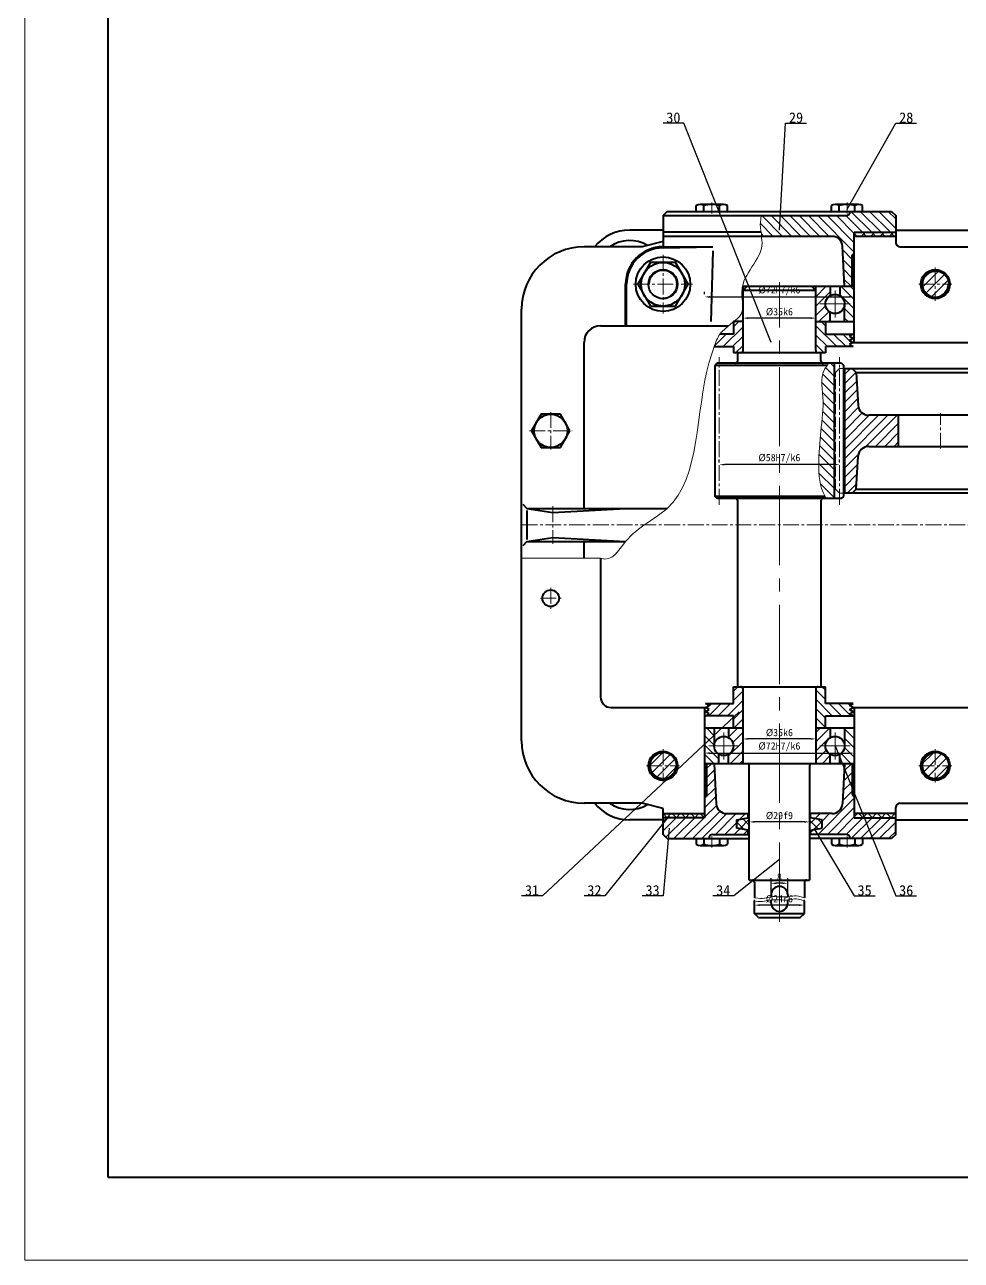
# Model space of a CAD drawing. Header units: millimetres. Extents: x -20 to 821, y -20 to 574.
# Drawn here: x -20 to 205.3, y -20 to 277 of the extents above; entities that cross this region are included whole.
import ezdxf
from ezdxf.enums import TextEntityAlignment as Align

# ---------------------------------------------------------------- set-up
doc = ezdxf.new("R2010")
doc.units = ezdxf.units.MM
doc.linetypes.add('ACAD_ISO02W100', pattern=[15, 12, -3])
doc.linetypes.add('CENTER2', pattern=[28.575000000000003, 19.05, -3.175, 3.175, -3.175])
for name, color, linetype, lineweight in [('中心线', 1, 'CENTER2', 20), ('剖面线', 4, 'Continuous', 20), ('尺寸', 3, 'Continuous', 20), ('文字', 7, 'Continuous', 20), ('标注', 7, 'Continuous', 20), ('粗实线', 7, 'Continuous', 40), ('细实线', 7, 'Continuous', 20), ('虚线', 6, 'ACAD_ISO02W100', 20)]:
    doc.layers.add(name, color=color, linetype=linetype, lineweight=lineweight)
doc.styles.add('SongTi', font='', dxfattribs={"height": 2.5})
doc.styles.get('SongTi').set_extended_font_data('SimSun', bold=True)
doc.dimstyles.new('ISO-25', dxfattribs={"dimtxt": 2.5, "dimasz": 2.5, "dimexe": 1.25, "dimexo": 0.625, "dimtad": 1, "dimdsep": 46, "dimtxsty": 'Standard', "dimcen": 2.5, "dimadec": 0, "dimazin": 0, "dimtfac": 1, "dimtmove": 0, "dimatfit": 3, "dimfxl": 1, "dimarcsym": 0})
pattern_1 = [(45, (0, 0), (-1.122532015133644, 1.122532015133644), [])]
pattern_2 = [(225, (323.0599999999999, 162.744), (1.122532015133644, -1.122532015133644), []), (315, (323.0599999999999, 162.744), (1.122532015133644, 1.122532015133644), [])]
pattern_3 = [(225, (323.0599999999999, 162.744), (1.122532015133644, -1.122532015133644), [])]
pattern_4 = [(135, (0, 0), (-1.122532015133644, -1.122532015133644), [])]

# ---------------------------------------------------------------- blocks, each defined once
blk = doc.blocks.new('*D14')
at = {"layer": 'Defpoints', "color": 0, "linetype": 'Continuous'}
for p in [(155.53, 65.37200000000007), (155.53, 63.37200000000004), (167.53, 63.37200000000001)]:
    blk.add_point(p, dxfattribs=at)
at = {"layer": '尺寸', "color": 0, "linetype": 'Continuous', "lineweight": -2}
for p, q in [((155.53, 63.99700000000004), (155.53, 66.62200000000007)), ((166.28, 65.37200000000004), (156.78, 65.37200000000006)), ((167.53, 63.99700000000001), (167.53, 66.62200000000004))]:
    blk.add_line(p, q, dxfattribs=at)
at = {"layer": '尺寸', "color": 0, "linetype": 'Continuous'}
for points in [[(156.78, 65.58033333333339), (156.78, 65.16366666666673), (155.53, 65.37200000000007)], [(166.28, 65.58033333333337), (166.28, 65.16366666666671), (167.53, 65.37200000000004)]]:
    blk.add_solid(points, dxfattribs=at)
at = {"layer": '尺寸', "color": 0, "linetype": 'Continuous', "lineweight": 20, "insert": (161.53, 66.87200000000006), "char_height": 1.75, "attachment_point": 5}
blk.add_mtext('\\A3;%%C24r6', dxfattribs=at)
blk = doc.blocks.new('*D15')
at = {"layer": 'Defpoints', "color": 0, "linetype": 'Continuous'}
for p in [(159.53, 70.62200000000007), (159.53, 67.87200000000004), (163.53, 67.87200000000001)]:
    blk.add_point(p, dxfattribs=at)
at = {"layer": '尺寸', "color": 0, "linetype": 'Continuous', "lineweight": -2}
for p, q in [((159.53, 68.49700000000004), (159.53, 71.87200000000007)), ((163.53, 68.49700000000001), (163.53, 71.87200000000004)), ((162.28, 70.62200000000006), (160.78, 70.62200000000007))]:
    blk.add_line(p, q, dxfattribs=at)
at = {"layer": '尺寸', "color": 0, "linetype": 'Continuous'}
for points in [[(160.78, 70.8303333333334), (160.78, 70.41366666666674), (159.53, 70.62200000000007)], [(162.28, 70.83033333333339), (162.28, 70.41366666666673), (163.53, 70.62200000000004)]]:
    blk.add_solid(points, dxfattribs=at)
at = {"layer": '尺寸', "color": 0, "linetype": 'Continuous', "lineweight": 20, "insert": (161.53, 72.12200000000006), "char_height": 1.75, "attachment_point": 5}
blk.add_mtext('\\A3;8', dxfattribs=at)
blk = doc.blocks.new('*D16')
at = {"layer": 'Defpoints', "color": 0, "linetype": 'Continuous'}
for p in [(154.28, 85.37200000000004), (154.28, 85.37200000000007), (168.78, 85.37200000000001)]:
    blk.add_point(p, dxfattribs=at)
at = {"layer": '尺寸', "color": 0, "linetype": 'Continuous', "lineweight": -2}
for p, q in [((154.28, 85.99700000000004), (154.28, 86.62200000000007)), ((168.78, 85.99700000000001), (168.78, 86.62200000000004)), ((167.53, 85.37200000000004), (155.53, 85.37200000000007))]:
    blk.add_line(p, q, dxfattribs=at)
at = {"layer": '尺寸', "color": 0, "linetype": 'Continuous'}
for points in [[(155.53, 85.5803333333334), (155.53, 85.16366666666674), (154.28, 85.37200000000007)], [(167.53, 85.58033333333337), (167.53, 85.16366666666671), (168.78, 85.37200000000004)]]:
    blk.add_solid(points, dxfattribs=at)
at = {"layer": '尺寸', "color": 0, "linetype": 'Continuous', "lineweight": 20, "insert": (161.53, 86.87200000000006), "char_height": 1.75, "attachment_point": 5}
blk.add_mtext('\\A3;%%C29f9', dxfattribs=at)
blk = doc.blocks.new('*D17')
at = {"layer": 'Defpoints', "color": 0, "linetype": 'Continuous'}
for p in [(143.53, 101.9220000000001), (179.53, 101.922), (179.53, 101.922)]:
    blk.add_point(p, dxfattribs=at)
at = {"layer": '尺寸', "color": 0, "linetype": 'Continuous', "lineweight": -2}
for p, q in [((143.53, 101.2970000000001), (143.53, 100.672)), ((144.78, 101.922), (178.28, 101.922)), ((179.53, 102.547), (179.53, 103.172))]:
    blk.add_line(p, q, dxfattribs=at)
at = {"layer": '尺寸', "color": 0, "linetype": 'Continuous'}
for points in [[(144.78, 102.1303333333334), (144.78, 101.7136666666667), (143.53, 101.922)], [(178.28, 102.1303333333334), (178.28, 101.7136666666667), (179.53, 101.922)]]:
    blk.add_solid(points, dxfattribs=at)
at = {"layer": '尺寸', "color": 0, "linetype": 'Continuous', "lineweight": 20, "insert": (161.53, 103.422), "char_height": 1.75, "attachment_point": 5}
blk.add_mtext('\\A3;%%C72H7/k6', dxfattribs=at)
blk = doc.blocks.new('*D18')
at = {"layer": 'Defpoints', "color": 0, "linetype": 'Continuous'}
for p in [(152.78, 105.322), (152.78, 105.3220000000001), (170.28, 105.322)]:
    blk.add_point(p, dxfattribs=at)
at = {"layer": '尺寸', "color": 0, "linetype": 'Continuous', "lineweight": -2}
for p, q in [((152.78, 105.947), (152.78, 106.5720000000001)), ((169.03, 105.322), (154.03, 105.3220000000001)), ((170.28, 105.947), (170.28, 106.572))]:
    blk.add_line(p, q, dxfattribs=at)
at = {"layer": '尺寸', "color": 0, "linetype": 'Continuous'}
for points in [[(154.03, 105.5303333333334), (154.03, 105.1136666666667), (152.78, 105.3220000000001)], [(169.03, 105.5303333333334), (169.03, 105.1136666666667), (170.28, 105.322)]]:
    blk.add_solid(points, dxfattribs=at)
at = {"layer": '尺寸', "color": 0, "linetype": 'Continuous', "lineweight": 20, "insert": (161.53, 106.822), "char_height": 1.75, "attachment_point": 5}
blk.add_mtext('\\A3;%%C35k6', dxfattribs=at)
blk = doc.blocks.new('*D19')
at = {"layer": 'Defpoints', "color": 0, "linetype": 'Continuous'}
for p in [(147.06025, 171.247), (147.06025, 171.247), (175.99975, 171.247)]:
    blk.add_point(p, dxfattribs=at)
at = {"layer": '尺寸', "color": 0, "linetype": 'Continuous', "lineweight": -2}
for p, q in [((147.06025, 171.872), (147.06025, 172.497)), ((175.99975, 171.872), (175.99975, 172.497)), ((174.74975, 171.247), (148.31025, 171.247))]:
    blk.add_line(p, q, dxfattribs=at)
at = {"layer": '尺寸', "color": 0, "linetype": 'Continuous'}
for points in [[(148.31025, 171.4553333333334), (148.31025, 171.0386666666667), (147.06025, 171.247)], [(174.74975, 171.4553333333334), (174.74975, 171.0386666666667), (175.99975, 171.247)]]:
    blk.add_solid(points, dxfattribs=at)
at = {"layer": '尺寸', "color": 0, "linetype": 'Continuous', "lineweight": 20, "insert": (161.53, 172.747), "char_height": 1.75, "attachment_point": 5}
blk.add_mtext('\\A3;%%C58H7/k6', dxfattribs=at)
blk = doc.blocks.new('*D20')
at = {"layer": 'Defpoints', "color": 0, "linetype": 'Continuous'}
for p in [(143.53, 211.572), (179.53, 211.572), (179.53, 211.572)]:
    blk.add_point(p, dxfattribs=at)
at = {"layer": '尺寸', "color": 0, "linetype": 'Continuous', "lineweight": -2}
for p, q in [((143.53, 212.197), (143.53, 212.822)), ((144.78, 211.572), (178.28, 211.572)), ((179.53, 212.197), (179.53, 212.822))]:
    blk.add_line(p, q, dxfattribs=at)
at = {"layer": '尺寸', "color": 0, "linetype": 'Continuous'}
for points in [[(144.78, 211.7803333333333), (144.78, 211.3636666666667), (143.53, 211.572)], [(178.28, 211.7803333333333), (178.28, 211.3636666666667), (179.53, 211.572)]]:
    blk.add_solid(points, dxfattribs=at)
at = {"layer": '尺寸', "color": 0, "linetype": 'Continuous', "lineweight": 20, "insert": (161.53, 213.072), "char_height": 1.75, "attachment_point": 5}
blk.add_mtext('\\A3;%%C72H7/k6', dxfattribs=at)
blk = doc.blocks.new('*D21')
at = {"layer": 'Defpoints', "color": 0, "linetype": 'Continuous'}
for p in [(152.78, 206.472), (152.78, 206.472), (170.28, 206.472)]:
    blk.add_point(p, dxfattribs=at)
at = {"layer": '尺寸', "color": 0, "linetype": 'Continuous', "lineweight": -2}
for p, q in [((152.78, 207.097), (152.78, 207.722)), ((169.03, 206.472), (154.03, 206.472)), ((170.28, 207.097), (170.28, 207.722))]:
    blk.add_line(p, q, dxfattribs=at)
at = {"layer": '尺寸', "color": 0, "linetype": 'Continuous'}
for points in [[(154.03, 206.6803333333334), (154.03, 206.2636666666667), (152.78, 206.472)], [(169.03, 206.6803333333334), (169.03, 206.2636666666667), (170.28, 206.472)]]:
    blk.add_solid(points, dxfattribs=at)
at = {"layer": '尺寸', "color": 0, "linetype": 'Continuous', "lineweight": 20, "insert": (161.53, 207.972), "char_height": 1.75, "attachment_point": 5}
blk.add_mtext('\\A3;%%C35k6', dxfattribs=at)

msp = doc.modelspace()

# ---------------------------------------------------------------- hatches: boundary and pattern name
at = {"layer": '剖面线', "linetype": 'Continuous', "lineweight": 20}
h = msp.add_hatch(dxfattribs=at)
h.set_pattern_fill('ANSI31', color=4, scale=0.5, angle=90, style=0)
h.set_pattern_definition(pattern_4)
edge = h.paths.add_edge_path()
edge.add_line((178.53, 232.122), (188.53, 232.122))
edge.add_line((188.53, 232.122), (189.53, 231.122))
edge.add_line((189.53, 231.122), (189.53, 227.122))
edge.add_line((189.53, 227.122), (179.53, 227.122))
edge.add_line((179.53, 227.122), (179.53, 226.122))
edge.add_line((179.53, 226.122), (179.53, 222.122))
edge.add_line((179.53, 222.122), (179.03, 221.622))
edge.add_line((179.03, 221.622), (179.03, 214.122))
edge.add_line((179.03, 214.122), (177.2175, 214.122))
edge.add_line((177.2175, 214.122), (176.7114101256495, 223.7963911843603))
edge.add_arc((174.2175, 223.622), 2.5, 4, 90)
edge.add_line((174.2175, 226.122), (157.155, 226.122))
edge.add_spline(control_points=[(157.155, 226.122), (157.1549809765314, 226.1219726281394), (157.2501054601494, 226.7588546914549), (157.0116363368969, 227.6672356531108), (156.7801513780439, 228.570711544869), (157.1550187430182, 231.1220275646582), (157.155, 231.122)], knot_values=[0, 0, 0, 0, 0.0001000000000033197, 1, 4.999899999999997, 5, 5, 5, 5], degree=3, periodic=0)
edge.add_line((157.155, 231.122), (177.53, 231.122))
edge.add_arc((177.53, 232.122), 1, 270, 360)
h = msp.add_hatch(dxfattribs=at)
h.set_pattern_fill('ANSI37', color=4, scale=0.5, style=0)
h.set_pattern_definition([(45, (0, 0), (-1.122532015133644, 1.122532015133644), []), (135, (0, 0), (-1.122532015133644, -1.122532015133644), [])])
h.paths.add_polyline_path([(189.53, 226.122), (179.53, 226.122), (179.53, 227.122), (189.53, 227.122)])
h = msp.add_hatch(dxfattribs=at)
h.set_pattern_fill('ANSI31', color=4, scale=0.5, style=0)
h.set_pattern_definition(pattern_1)
edge = h.paths.add_edge_path()
edge.add_arc((199.03, 214.622), 3.25, 0, 360)
h = msp.add_hatch(dxfattribs=at)
h.set_pattern_fill('ANSI31', color=4, scale=0.5, angle=-2.544443745170813e-14, style=0)
h.set_pattern_definition([(44.99999999999999, (-134.125, 160.8750000000001), (-1.122532015133644, 1.122532015133645), [])])
edge = h.paths.add_edge_path()
edge.add_line((170.28, 205.622), (173.74875, 205.622))
edge.add_line((173.74875, 205.622), (173.74875, 207.8693162537485))
edge.add_arc((174.905, 209.872), 2.3125, 120, 240, ccw=False)
edge.add_line((173.74875, 211.8746837462515), (173.74875, 214.122))
edge.add_line((173.74875, 214.122), (170.28, 214.122))
edge.add_line((170.28, 214.122), (170.28, 205.622))
h = msp.add_hatch(dxfattribs=at)
h.set_pattern_fill('ANSI31', color=4, scale=0.5, angle=89.99999999999997, style=0)
h.set_pattern_definition([(135, (-134.125, 160.8750000000001), (-1.122532015133645, -1.122532015133644), [])])
edge = h.paths.add_edge_path()
edge.add_line((177.2175, 205.622), (179.53, 205.622))
edge.add_line((179.53, 205.622), (179.53, 214.122))
edge.add_line((179.53, 214.122), (176.06125, 214.122))
edge.add_line((176.06125, 214.122), (176.06125, 211.8746837462515))
edge.add_arc((174.905, 209.872), 2.3125, 0, 59.999999999999886, ccw=False)
edge.add_line((177.2175, 209.872), (177.2175, 205.622))
h = msp.add_hatch(dxfattribs=at)
h.set_pattern_fill('ANSI31', color=4, scale=0.5, style=0)
h.set_pattern_definition(pattern_1)
h.paths.add_polyline_path([(152.78, 205.622), (150.4675, 205.622), (150.4675, 202.622), (147.23, 202.622), (145.8425, 199.622), (150.4675, 199.622), (150.4675, 198.122), (152.78, 198.122)])
h = msp.add_hatch(dxfattribs=at)
h.set_pattern_fill('ANSI31', color=4, scale=0.5, angle=90, style=0)
h.set_pattern_definition(pattern_4)
h.paths.add_polyline_path([(170.28, 205.622), (172.5925, 205.622), (172.5925, 202.622), (179.28, 202.622), (178.4139745962155, 202.122), (179.28, 201.622), (178.4139745962155, 201.122), (179.28, 200.622), (178.4139745962155, 200.122), (179.28, 199.622), (172.5925, 199.622), (172.5925, 198.122), (170.28, 198.122)])
h = msp.add_hatch(dxfattribs=at)
h.set_pattern_fill('ANSI31', color=4, scale=0.5, angle=89.99999999999999, style=0)
h.set_pattern_definition([(135, (223.902, -99.15799999999996), (-1.122532015133644, -1.122532015133644), [])])
edge = h.paths.add_edge_path()
edge.add_line((174.74975, 163.122), (174.74975, 195.622))
edge.add_line((174.74975, 195.622), (173.24975, 195.622))
edge.add_spline(control_points=[(173.24975, 195.622), (173.2813062849609, 195.4383524486913), (171.1055985558065, 193.1271265409134), (172.5452535997053, 187.1893718979688), (171.4042822308457, 179.4326470806193), (170.8236089380796, 171.2913805711624), (171.1647809999977, 165.9258328530818), (172.8297539347932, 163.0193489440128), (173.2497436478381, 163.1220328918267), (173.24975, 163.122)], knot_values=[0, 0, 0, 0, 0.5590169943749501, 8.249311202010965, 16.38968127959343, 24.5300513571759, 32.30119187836068, 33.20249094642855, 33.20259144518477, 33.20259144518477, 33.20259144518477, 33.20259144518477], degree=3, periodic=0)
edge.add_line((173.24975, 163.122), (174.74975, 163.122))
h = msp.add_hatch(dxfattribs=at)
h.set_pattern_fill('ANSI31', color=4, scale=0.5, style=0)
h.set_pattern_definition(pattern_1)
edge = h.paths.add_edge_path()
edge.add_line((177.24975, 164.372), (177.24975, 194.372))
edge.add_line((177.24975, 194.372), (179, 194.372))
edge.add_line((179, 194.372), (180, 193.372))
edge.add_line((180, 193.372), (180.5060898743504, 185.4476088156397))
edge.add_arc((183, 185.622), 2.5, 184, 270)
edge.add_line((183, 183.122), (190.1325, 183.122))
edge.add_line((190.1325, 183.122), (190.1325, 175.622))
edge.add_line((190.1325, 175.622), (183, 175.622))
edge.add_arc((183, 173.122), 2.5, 90, 176)
edge.add_line((180.5060898743504, 173.2963911843603), (180, 165.372))
edge.add_line((180, 165.372), (179, 164.372))
edge.add_line((179, 164.372), (177.24975, 164.372))
h = msp.add_hatch(dxfattribs=at)
h.set_pattern_fill('ANSI31', color=4, scale=0.5, style=0)
h.set_pattern_definition(pattern_1)
h.paths.add_polyline_path([(152.78, 107.872), (150.4675, 107.872), (150.4675, 110.872), (143.78, 110.872), (144.6460254037844, 111.372), (143.78, 111.872), (144.6460254037844, 112.372), (143.78, 112.872), (144.6460254037844, 113.372), (143.78, 113.872), (150.4675, 113.872), (150.4675, 117.872), (152.78, 117.872)])
h = msp.add_hatch(dxfattribs=at)
h.set_pattern_fill('ANSI31', color=4, scale=0.5, angle=90, style=0)
h.set_pattern_definition(pattern_4)
h.paths.add_polyline_path([(170.28, 107.872), (172.5925, 107.872), (172.5925, 110.872), (179.28, 110.872), (178.4139745962155, 111.372), (179.28, 111.872), (178.4139745962155, 112.372), (179.28, 112.872), (178.4139745962155, 113.372), (179.28, 113.872), (172.5925, 113.872), (172.5925, 117.872), (170.28, 117.872)])
h = msp.add_hatch(dxfattribs=at)
h.set_pattern_fill('ANSI31', color=4, scale=0.5, angle=270, style=0)
h.set_pattern_definition([(315, (350.935, 179.369), (1.122532015133645, 1.122532015133644), [])])
edge = h.paths.add_edge_path()
edge.add_line((145.8425, 107.872), (143.53, 107.872))
edge.add_line((143.53, 107.872), (143.53, 99.37200000000004))
edge.add_line((143.53, 99.37200000000004), (146.99875, 99.37200000000004))
edge.add_line((146.99875, 99.37200000000004), (146.99875, 101.6193162537485))
edge.add_arc((148.155, 103.622), 2.3125, 180, 240, ccw=False)
edge.add_line((145.8425, 103.622), (145.8425, 107.872))
h = msp.add_hatch(dxfattribs=at)
h.set_pattern_fill('ANSI31', color=4, scale=0.5, angle=180, style=0)
h.set_pattern_definition([(225, (350.935, 179.369), (1.122532015133644, -1.122532015133645), [])])
edge = h.paths.add_edge_path()
edge.add_line((152.78, 107.872), (149.31125, 107.872))
edge.add_line((149.31125, 107.872), (149.31125, 105.6246837462516))
edge.add_arc((148.155, 103.622), 2.3125, 299.99999999999994, 419.99999999999994, ccw=False)
edge.add_line((149.31125, 101.6193162537485), (149.31125, 99.37200000000003))
edge.add_line((149.31125, 99.37200000000004), (152.78, 99.37200000000004))
edge.add_line((152.78, 99.37200000000004), (152.78, 107.872))
h = msp.add_hatch(dxfattribs=at)
h.set_pattern_fill('ANSI31', color=4, scale=0.5, angle=-2.544443745170813e-14, style=0)
h.set_pattern_definition([(44.99999999999999, (-27.875, 54.62500000000011), (-1.122532015133644, 1.122532015133645), [])])
edge = h.paths.add_edge_path()
edge.add_line((170.28, 99.37200000000001), (173.74875, 99.37200000000001))
edge.add_line((173.74875, 99.37200000000001), (173.74875, 101.6193162537485))
edge.add_arc((174.905, 103.622), 2.3125, 120, 240, ccw=False)
edge.add_line((173.74875, 105.6246837462515), (173.74875, 107.872))
edge.add_line((173.74875, 107.872), (170.28, 107.872))
edge.add_line((170.28, 107.872), (170.28, 99.37200000000001))
h = msp.add_hatch(dxfattribs=at)
h.set_pattern_fill('ANSI31', color=4, scale=0.5, angle=89.99999999999997, style=0)
h.set_pattern_definition([(135, (-27.875, 54.62500000000011), (-1.122532015133645, -1.122532015133644), [])])
edge = h.paths.add_edge_path()
edge.add_line((176.06125, 99.37200000000001), (179.53, 99.37200000000001))
edge.add_line((179.53, 99.37200000000001), (179.53, 107.872))
edge.add_line((179.53, 107.872), (177.2175, 107.872))
edge.add_line((177.2175, 107.872), (177.2175, 103.622))
edge.add_arc((174.905, 103.622), 2.3125, -60, 0, ccw=False)
edge.add_line((176.06125, 101.6193162537485), (176.06125, 99.37200000000001))
h = msp.add_hatch(dxfattribs=at)
h.set_pattern_fill('ANSI31', color=4, scale=0.5, style=0)
h.set_pattern_definition(pattern_1)
edge = h.paths.add_edge_path()
edge.add_arc((133.53, 98.87200000000001), 3.25, 0, 360)
h = msp.add_hatch(dxfattribs=at)
h.set_pattern_fill('ANSI31', color=4, scale=0.5, style=0)
h.set_pattern_definition(pattern_1)
edge = h.paths.add_edge_path()
edge.add_arc((199.03, 98.87200000000001), 3.25, 0, 360)
h = msp.add_hatch(dxfattribs=at)
h.set_pattern_fill('ANSI31', color=4, scale=0.5, angle=180, style=0)
h.set_pattern_definition(pattern_3)
edge = h.paths.add_edge_path()
edge.add_line((144.53, 81.37200000000004), (134.53, 81.37200000000004))
edge.add_line((134.53, 81.37200000000004), (133.53, 82.37200000000004))
edge.add_line((133.53, 82.37200000000004), (133.53, 86.37200000000004))
edge.add_line((133.53, 86.37200000000004), (143.53, 86.37200000000004))
edge.add_line((143.53, 86.37200000000004), (143.53, 87.37200000000004))
edge.add_line((143.53, 87.37200000000004), (143.53, 91.37200000000004))
edge.add_line((143.53, 91.37200000000004), (144.03, 91.87200000000004))
edge.add_line((144.03, 91.87200000000004), (144.03, 99.37200000000004))
edge.add_line((144.03, 99.37200000000004), (145.8425, 99.37200000000004))
edge.add_line((145.8425, 99.37200000000004), (146.3485898743504, 89.69760881563973))
edge.add_arc((148.8425, 89.87200000000004), 2.5, 184, 270)
edge.add_line((148.8425, 87.37200000000004), (154.03, 87.37200000000004))
edge.add_line((154.03, 87.37200000000003), (154.03, 86.37200000000003))
edge.add_line((154.03, 86.37200000000003), (151.28, 85.87200000000003))
edge.add_line((151.28, 85.87200000000003), (151.28, 83.87200000000003))
edge.add_line((151.28, 83.87200000000003), (154.03, 83.37200000000003))
edge.add_line((154.03, 83.37200000000003), (154.03, 82.37200000000003))
edge.add_line((154.03, 82.37200000000003), (145.53, 82.37200000000003))
edge.add_arc((145.53, 81.37200000000004), 1, 450, 540)
h = msp.add_hatch(dxfattribs=at)
h.set_pattern_fill('ANSI31', color=4, scale=0.5, angle=180, style=0)
h.set_pattern_definition(pattern_3)
edge = h.paths.add_edge_path()
edge.add_line((188.53, 81.37200000000003), (178.53, 81.37200000000003))
edge.add_arc((177.53, 81.37200000000003), 1, 360, 450)
edge.add_line((177.53, 82.37200000000003), (169.03, 82.37200000000003))
edge.add_line((169.03, 82.37200000000003), (169.03, 83.37200000000003))
edge.add_line((169.03, 83.37200000000003), (171.78, 83.87200000000003))
edge.add_line((171.78, 83.87200000000003), (171.78, 85.87200000000003))
edge.add_line((171.78, 85.87200000000003), (169.03, 86.37200000000003))
edge.add_line((169.03, 86.37200000000003), (169.03, 87.37200000000003))
edge.add_line((169.03, 87.37200000000003), (174.2175, 87.37200000000003))
edge.add_arc((174.2175, 89.87200000000003), 2.5, 270, 356)
edge.add_line((176.7114101256495, 89.69760881563971), (177.2175, 99.37200000000003))
edge.add_line((177.2175, 99.37200000000004), (179.03, 99.37200000000004))
edge.add_line((179.03, 99.37200000000003), (179.03, 91.87200000000003))
edge.add_line((179.03, 91.87200000000003), (179.53, 91.37200000000003))
edge.add_line((179.53, 91.37200000000003), (179.53, 87.37200000000003))
edge.add_line((179.53, 87.37200000000003), (179.53, 86.37200000000003))
edge.add_line((179.53, 86.37200000000003), (189.53, 86.37200000000003))
edge.add_line((189.53, 86.37200000000003), (189.53, 82.37200000000003))
edge.add_line((189.53, 82.37200000000003), (188.53, 81.37200000000003))
h = msp.add_hatch(dxfattribs=at)
h.set_pattern_fill('ANSI37', color=4, scale=0.5, angle=180, style=0)
h.set_pattern_definition(pattern_2)
h.paths.add_polyline_path([(133.53, 87.37200000000004), (143.53, 87.37200000000004), (143.53, 86.37200000000004), (133.53, 86.37200000000004)])
h = msp.add_hatch(dxfattribs=at)
h.set_pattern_fill('ANSI37', color=4, scale=0.5, angle=180, style=0)
h.set_pattern_definition(pattern_2)
h.paths.add_polyline_path([(154.03, 83.37200000000003), (154.28, 83.37200000000003), (154.28, 86.37200000000003), (154.03, 86.37200000000003), (151.28, 85.87200000000003), (151.28, 83.87200000000003)])
h = msp.add_hatch(dxfattribs=at)
h.set_pattern_fill('ANSI37', color=4, scale=0.5, angle=180, style=0)
h.set_pattern_definition(pattern_2)
h.paths.add_polyline_path([(169.03, 83.37200000000003), (168.78, 83.37200000000003), (168.78, 86.37200000000003), (169.03, 86.37200000000003), (171.78, 85.87200000000003), (171.78, 83.87200000000003)])
h = msp.add_hatch(dxfattribs=at)
h.set_pattern_fill('ANSI37', color=4, scale=0.5, angle=180, style=0)
h.set_pattern_definition(pattern_2)
h.paths.add_polyline_path([(189.53, 87.37200000000003), (179.53, 87.37200000000003), (179.53, 86.37200000000003), (189.53, 86.37200000000003)])

# ---------------------------------------------------------------- linework, layer by layer
at = {"layer": '中心线', "color": 1, "linetype": 'CENTER2', "lineweight": 20, "ltscale": 0.2}
for p, q in [((145.2665440327094, 231.622), (145.2665440327094, 234.272)), ((177.7934559672906, 231.622), (177.7934559672906, 234.272)), ((133.53, 221.6841778264911), (133.53, 207.5598221735089)), ((199.03, 218.622), (199.03, 210.622)), ((126.4678221735089, 214.622), (140.5921778264911, 214.622)), ((195.03, 214.622), (203.03, 214.622)), ((147.06025, 161.622), (147.06025, 197.122)), ((175.99975, 161.622), (175.99975, 197.122)), ((106.53, 183.872), (106.53, 174.872)), ((200.265, 175.122), (200.265, 183.622)), ((101.411197846483, 179.372), (111.648802153517, 179.372)), ((107.03, 161.247), (107.03, 152.247)), ((99.52999999999997, 156.747), (409.6899999999999, 156.747)), ((106.53, 141.622), (106.53, 136.622)), ((104.03, 139.122), (109.03, 139.122)), ((133.53, 102.872), (133.53, 94.87200000000001)), ((199.03, 102.872), (199.03, 94.87200000000001)), ((129.53, 98.87200000000001), (137.53, 98.87200000000001)), ((195.03, 98.87200000000001), (203.03, 98.87200000000001)), ((145.2665440327094, 81.87200000000004), (145.2665440327094, 79.22200000000004)), ((177.7934559672906, 81.87200000000003), (177.7934559672906, 79.22200000000002))]:
    msp.add_line(p, q, dxfattribs=at)
at = {"layer": '中心线', "color": 1, "linetype": 'CENTER2', "lineweight": 20}
for p, q in [((161.53, 61.37200000000001), (161.53, 215.122)), ((174.905, 213.122), (174.905, 206.622)), ((178.53, 209.872), (171.28, 209.872)), ((148.155, 100.372), (148.155, 106.872)), ((174.905, 106.872), (174.905, 100.372)), ((144.53, 103.622), (151.78, 103.622)), ((178.53, 103.622), (171.28, 103.622))]:
    msp.add_line(p, q, dxfattribs=at)
at = {"layer": '粗实线', "color": 7, "linetype": 'Continuous', "lineweight": 40}
for p, q in [((0, 554), (0, 0)), ((133.53, 231.122), (134.53, 232.122)), ((134.53, 232.122), (188.53, 232.122)), ((141.5137672829768, 232.122), (141.5137672829768, 233.507)), ((148.0811265950088, 233.772), (142.45196147041, 233.772)), ((143.3901556578431, 232.122), (143.3901556578431, 233.507)), ((147.1429324075757, 232.122), (147.1429324075757, 233.507)), ((149.019320782442, 232.122), (149.019320782442, 233.507)), ((174.040679217558, 232.122), (174.040679217558, 233.507)), ((180.60803852959, 233.772), (174.9788734049911, 233.772)), ((175.9170675924243, 232.122), (175.9170675924243, 233.507)), ((179.6698443421568, 232.122), (179.6698443421568, 233.507)), ((181.5462327170231, 232.122), (181.5462327170231, 233.507)), ((188.53, 232.122), (189.53, 231.122)), ((133.53, 231.122), (177.53, 231.122)), ((133.53, 231.122), (133.53, 224.8686400142159)), ((189.53, 231.122), (189.53, 224.622)), ((133.53, 227.622), (125.53, 227.622)), ((157.155, 227.122), (133.53, 227.122)), ((174.2175, 226.122), (133.53, 226.122)), ((179.53, 200.622), (179.53, 227.122)), ((179.53, 227.122), (189.53, 227.122)), ((189.53, 226.122), (179.53, 226.122)), ((189.53, 227.622), (208.53, 227.622)), ((128.53, 223.622), (114.53, 223.622)), ((133.53, 224.8686400142159), (128.53, 223.622)), ((133.53, 224.8686400142159), (133.53, 223.622)), ((133.53, 223.622), (145.53, 223.622)), ((133.53, 223.372), (145.53, 223.622)), ((177.2175, 214.122), (176.7114101256495, 223.7963911843603)), ((190.53, 223.622), (207.53, 223.622)), ((130.4989110867544, 219.872), (127.4678221735089, 214.622)), ((136.5610889132455, 219.872), (130.4989110867544, 219.872)), ((139.5921778264911, 214.622), (136.5610889132455, 219.872)), ((145.53, 222.622), (145.03, 205.622)), ((179.03, 221.622), (179.53, 222.122)), ((179.03, 214.122), (179.03, 221.622)), ((124.53, 204.622), (124.53, 214.622)), ((124.78, 204.622), (124.78, 214.622)), ((127.4678221735089, 214.622), (130.4989110867544, 209.372)), ((136.5610889132455, 209.372), (139.5921778264911, 214.622)), ((152.78, 198.722), (152.78, 214.122)), ((152.78, 213.122), (153.78, 214.122)), ((152.78, 214.122), (179.53, 214.122)), ((169.28, 214.122), (170.28, 213.122)), ((170.28, 198.722), (170.28, 214.122)), ((173.74875, 214.122), (173.74875, 211.8746837462515)), ((176.06125, 214.122), (176.06125, 211.8746837462515)), ((170.28, 213.122), (152.78, 213.122)), ((99.52999999999997, 104.872), (99.52999999999997, 208.622)), ((130.4989110867544, 209.372), (136.5610889132455, 209.372)), ((177.2175, 205.622), (177.2175, 209.872)), ((152.78, 205.622), (150.4675, 205.622)), ((150.4675, 205.622), (150.4675, 202.622)), ((170.28, 205.622), (179.53, 205.622)), ((172.5925, 205.622), (172.5925, 202.622)), ((173.74875, 205.622), (173.74875, 207.8693162537485)), ((118.53, 204.622), (149.31125, 204.622)), ((150.4675, 202.622), (147.23, 202.622)), ((172.5925, 202.622), (179.28, 202.622)), ((179.28, 202.622), (178.4139745962155, 202.122)), ((178.4139745962155, 202.122), (179.28, 201.622)), ((114.53, 160.747), (114.53, 200.622)), ((145.8425, 199.622), (150.4675, 199.622)), ((150.4675, 199.622), (150.4675, 198.122)), ((179.28, 199.622), (172.5925, 199.622)), ((172.5925, 199.622), (172.5925, 198.122)), ((179.28, 201.622), (178.4139745962155, 201.122)), ((178.4139745962155, 201.122), (179.28, 200.622)), ((179.28, 200.622), (178.4139745962155, 200.122)), ((178.4139745962155, 200.122), (179.28, 199.622)), ((179.28, 200.622), (218.78, 200.622)), ((172.5925, 198.122), (150.4675, 198.122)), ((151.53, 196.222), (151.53, 198.122)), ((171.53, 196.222), (171.53, 198.122)), ((146.56, 195.622), (146.06, 195.122)), ((172.99975, 195.122), (146.06, 195.122)), ((146.06, 163.622), (146.06, 195.122)), ((176.5, 195.622), (146.56, 195.622)), ((174.74975, 163.122), (174.74975, 195.622)), ((176.5, 195.622), (177, 195.122)), ((177, 163.622), (177, 195.122)), ((177.24975, 164.372), (177.24975, 194.372)), ((177.24975, 194.372), (228.53, 194.372)), ((179, 194.372), (180, 193.372)), ((180, 193.372), (180.5060898743504, 185.4476088156397)), ((180, 193.372), (220.53, 193.372)), ((104.2205989232415, 183.372), (101.911197846483, 179.372)), ((108.8394010767585, 183.372), (104.2205989232415, 183.372)), ((111.148802153517, 179.372), (108.8394010767585, 183.372)), ((217.53, 183.122), (183, 183.122)), ((190.1325, 183.122), (190.1325, 175.622)), ((101.911197846483, 179.372), (104.2205989232415, 175.372)), ((108.8394010767585, 175.372), (111.148802153517, 179.372)), ((104.2205989232415, 175.372), (108.8394010767585, 175.372)), ((183, 175.622), (217.53, 175.622)), ((180, 165.372), (180.5060898743504, 173.2963911843603)), ((146.56, 163.122), (146.06, 163.622)), ((172.49975, 163.622), (146.06, 163.622)), ((176.5, 163.122), (177, 163.622)), ((301.06025, 164.372), (177.24975, 164.372)), ((179, 164.372), (180, 165.372)), ((180, 165.372), (220.53, 165.372)), ((99.77999999999997, 161.747), (100.78, 160.747)), ((100.78, 160.747), (107.03, 159.747)), ((100.78, 160.747), (134.53, 160.747)), ((107.03, 159.747), (124.53, 160.747)), ((176.5, 163.122), (146.56, 163.122)), ((151.53, 117.872), (151.53, 162.522)), ((171.53, 162.522), (171.53, 117.872)), ((100.78, 160.247), (100.78, 153.247)), ((100.78, 152.747), (99.77999999999997, 151.747)), ((100.78, 152.747), (107.03, 153.747)), ((100.78, 152.747), (124.53, 152.747)), ((107.03, 153.747), (124.53, 152.747)), ((114.53, 148.747), (114.53, 152.747)), ((118.53, 148.747), (118.53, 115.372)), ((150.4675, 117.872), (172.5925, 117.872)), ((150.4675, 113.872), (150.4675, 117.872)), ((152.78, 99.37200000000004), (152.78, 117.272)), ((170.28, 117.272), (170.28, 99.37200000000001)), ((172.5925, 113.872), (172.5925, 117.872)), ((121.03, 112.872), (143.78, 112.872)), ((143.53, 112.872), (143.53, 86.37200000000001)), ((144.6460254037844, 113.372), (143.78, 113.872)), ((143.78, 113.872), (150.4675, 113.872)), ((143.78, 112.872), (144.6460254037844, 113.372)), ((144.6460254037844, 112.372), (143.78, 112.872)), ((179.28, 113.872), (172.5925, 113.872)), ((178.4139745962155, 113.372), (179.28, 113.872)), ((179.28, 112.872), (178.4139745962155, 113.372)), ((178.4139745962155, 112.372), (179.28, 112.872)), ((179.28, 112.872), (218.78, 112.872)), ((179.53, 112.872), (179.53, 86.37200000000001)), ((143.78, 111.872), (144.6460254037844, 112.372)), ((144.6460254037844, 111.372), (143.78, 111.872)), ((143.78, 110.872), (144.6460254037844, 111.372)), ((150.4675, 110.872), (143.78, 110.872)), ((150.4675, 107.872), (150.4675, 110.872)), ((172.5925, 107.872), (172.5925, 110.872)), ((172.5925, 110.872), (179.28, 110.872)), ((179.28, 111.872), (178.4139745962155, 112.372)), ((178.4139745962155, 111.372), (179.28, 111.872)), ((179.28, 110.872), (178.4139745962155, 111.372)), ((152.78, 107.872), (143.53, 107.872)), ((145.8425, 107.872), (145.8425, 103.622)), ((149.31125, 107.872), (149.31125, 105.6246837462515)), ((179.53, 107.872), (170.28, 107.872)), ((173.74875, 107.872), (173.74875, 105.6246837462515)), ((177.2175, 107.872), (177.2175, 103.622)), ((146.99875, 99.37200000000004), (146.99875, 101.6193162537485)), ((149.31125, 99.37200000000004), (149.31125, 101.6193162537485)), ((173.74875, 99.37200000000001), (173.74875, 101.6193162537485)), ((176.06125, 99.37200000000001), (176.06125, 101.6193162537485)), ((179.53, 99.37200000000003), (143.53, 99.37200000000004)), ((144.03, 99.37200000000004), (144.03, 91.87200000000004)), ((145.8425, 99.37200000000004), (146.3485898743504, 89.69760881563973)), ((154.28, 71.37200000000004), (154.28, 98.87200000000004)), ((168.78, 98.87200000000001), (168.78, 71.37200000000001)), ((177.2175, 99.37200000000004), (176.7114101256495, 89.69760881563971)), ((179.03, 99.37200000000003), (179.03, 91.87200000000003)), ((128.53, 89.87200000000001), (114.53, 89.87200000000001)), ((133.53, 88.62535998578412), (128.53, 89.87200000000001)), ((144.03, 91.87200000000004), (143.53, 91.37200000000004)), ((179.03, 91.87200000000003), (179.53, 91.37200000000003)), ((190.53, 89.87200000000001), (207.53, 89.87200000000001)), ((133.53, 82.37200000000001), (133.53, 88.62535998578412)), ((133.53, 87.37200000000004), (143.53, 87.37200000000004)), ((143.53, 86.37200000000004), (133.53, 86.37200000000004)), ((148.8425, 87.37200000000004), (154.28, 87.37200000000003)), ((151.28, 85.87200000000003), (154.03, 86.37200000000003)), ((154.03, 86.37200000000003), (154.03, 87.37200000000003)), ((154.03, 86.37200000000003), (154.28, 86.37200000000003)), ((174.2175, 87.37200000000003), (168.78, 87.37200000000003)), ((169.03, 86.37200000000003), (168.78, 86.37200000000003)), ((169.03, 86.37200000000003), (169.03, 87.37200000000003)), ((171.78, 85.87200000000003), (169.03, 86.37200000000003)), ((189.53, 87.37200000000003), (179.53, 87.37200000000003)), ((179.53, 86.37200000000003), (189.53, 86.37200000000003)), ((189.53, 82.37200000000001), (189.53, 88.87200000000001)), ((133.53, 85.87200000000001), (125.53, 85.87200000000001)), ((151.28, 83.87200000000003), (151.28, 85.87200000000003)), ((154.03, 83.37200000000003), (151.28, 83.87200000000003)), ((154.03, 82.37200000000003), (154.03, 83.37200000000003)), ((154.03, 83.37200000000003), (154.28, 83.37200000000003)), ((169.03, 83.37200000000003), (168.78, 83.37200000000003)), ((169.03, 83.37200000000003), (171.78, 83.87200000000003)), ((169.03, 82.37200000000003), (169.03, 83.37200000000003)), ((171.78, 83.87200000000003), (171.78, 85.87200000000003)), ((189.53, 85.87200000000001), (208.53, 85.87200000000001)), ((134.53, 81.37200000000004), (133.53, 82.37200000000004)), ((134.53, 81.37200000000004), (154.28, 81.37200000000003)), ((141.5137672829768, 81.37200000000004), (141.5137672829768, 79.98700000000004)), ((143.3901556578431, 81.37200000000004), (143.3901556578431, 79.98700000000004)), ((145.53, 82.37200000000004), (154.28, 82.37200000000003)), ((147.1429324075757, 81.37200000000004), (147.1429324075757, 79.98700000000004)), ((149.019320782442, 81.37200000000003), (149.019320782442, 79.98700000000002)), ((177.53, 82.37200000000003), (168.78, 82.37200000000003)), ((188.53, 81.37200000000003), (168.78, 81.37200000000003)), ((174.040679217558, 81.37200000000003), (174.040679217558, 79.98700000000002)), ((175.9170675924243, 81.37200000000003), (175.9170675924243, 79.98700000000002)), ((179.6698443421568, 81.37200000000003), (179.6698443421568, 79.98700000000002)), ((181.5462327170231, 81.37200000000003), (181.5462327170231, 79.98700000000002)), ((189.53, 82.37200000000003), (188.53, 81.37200000000003)), ((142.45196147041, 79.72200000000004), (148.0811265950088, 79.72200000000004)), ((174.9788734049911, 79.72200000000002), (180.60803852959, 79.72200000000002)), ((154.28, 71.37200000000004), (168.78, 71.37200000000001)), ((155.53, 70.87200000000004), (155.53, 67.12200000000004)), ((167.53, 70.87200000000001), (167.53, 67.12200000000001)), ((155.53, 63.37200000000004), (155.53, 66.37200000000004)), ((159.53, 67.87200000000004), (159.53, 67.37200000000004)), ((159.53, 65.87200000000004), (159.53, 66.62200000000004)), ((163.53, 67.87200000000001), (163.53, 67.37200000000001)), ((163.53, 65.87200000000001), (163.53, 66.62200000000001)), ((167.53, 63.37200000000001), (167.53, 66.37200000000001)), ((156.53, 62.37200000000004), (155.53, 63.37200000000004)), ((155.53, 63.37200000000004), (167.53, 63.37200000000001)), ((156.53, 62.37200000000004), (166.53, 62.37200000000001)), ((166.53, 62.37200000000001), (167.53, 63.37200000000001)), ((0, 0), (801, 0))]:
    msp.add_line(p, q, dxfattribs=at)
for centre, radius in [((133.53, 214.622), 6.56217782649107), ((133.53, 214.622), 5.25), ((133.53, 214.622), 3.5), ((199.03, 214.622), 3.5), ((199.03, 214.622), 3.25), ((174.905, 209.872), 2.3125), ((106.53, 179.372), 4), ((106.53, 139.122), 2), ((148.155, 103.622), 2.3125), ((174.905, 103.622), 2.3125), ((133.53, 98.87200000000001), 3.5), ((133.53, 98.87200000000001), 3.25), ((199.03, 98.87200000000001), 3.5), ((199.03, 98.87200000000001), 3.25)]:
    msp.add_circle(centre, radius, dxfattribs=at)
for centre, radius, start, end in [((142.45196147041, 231.9787295597484), 1.793270440251572, 58.45453660746963, 121.5454633925304), ((145.2665440327094, 226.9964182389937), 6.775581761006291, 73.92270399359764, 106.0772960064024), ((148.0811265950088, 231.9787295597484), 1.793270440251572, 58.45453660746963, 121.5454633925304), ((174.9788734049911, 231.9787295597484), 1.793270440251572, 58.45453660746963, 121.5454633925304), ((177.7934559672906, 226.9964182389937), 6.775581761006291, 73.92270399359764, 106.0772960064024), ((177.53, 232.122), 1, 270, 0), ((180.60803852959, 231.9787295597484), 1.793270440251572, 58.45453660746963, 121.5454633925304), ((125.53, 216.622), 11, 90, 140.4788036413578), ((174.2175, 223.622), 2.5, 4, 90), ((114.53, 208.622), 15, 90, 180), ((125.53, 216.622), 8.5, 59.53535933788764, 124.5603217799978), ((133.53, 214.622), 9, 90, 180), ((133.53, 214.622), 8.75, 90, 180), ((190.53, 224.622), 1, 180, 270), ((118.53, 200.622), 4, 90, 180), ((150.93, 196.222), 0.6, 270, 0), ((152.18, 198.722), 0.6, 270, 0), ((170.88, 198.722), 0.6, 180, 270), ((172.13, 196.222), 0.6, 180, 270), ((183, 185.622), 2.5, 184, 270), ((183, 173.122), 2.5, 90, 176), ((150.93, 162.522), 0.6, 0, 90), ((172.13, 162.522), 0.6, 90, 180), ((152.18, 117.272), 0.6, 0, 90), ((170.88, 117.272), 0.6, 90, 180), ((121.03, 115.372), 2.5, 180, 270), ((114.53, 104.872), 15, 180, 270), ((153.78, 98.87200000000004), 0.5, 0, 90), ((169.28, 98.87200000000001), 0.5, 90, 180), ((125.53, 96.87200000000001), 11, 219.5211963586422, 270), ((125.53, 96.87200000000001), 8.5, 235.4396782200022, 300.4646406621124), ((148.8425, 89.87200000000004), 2.5, 183.9999999999997, 270), ((174.2175, 89.87200000000003), 2.5, 270, 356.0000000000002), ((190.53, 88.87200000000001), 1, 90, 180), ((145.53, 81.37200000000004), 1, 90, 180), ((177.53, 81.37200000000003), 1, 0, 90), ((142.45196147041, 81.51527044025161), 1.793270440251572, 238.4545366074685, 301.5454633925315), ((145.2665440327094, 86.49758176100633), 6.775581761006291, 253.9227039935967, 286.0772960064033), ((148.0811265950088, 81.51527044025161), 1.793270440251572, 238.4545366074685, 301.5454633925315), ((174.9788734049911, 81.5152704402516), 1.793270440251572, 238.4545366074685, 301.5454633925315), ((177.7934559672906, 86.49758176100632), 6.775581761006291, 253.9227039935967, 286.0772960064033), ((180.60803852959, 81.5152704402516), 1.793270440251572, 238.4545366074685, 301.5454633925315), ((155.03, 70.87200000000004), 0.5, 0, 90), ((168.03, 70.87200000000001), 0.5, 90, 180), ((161.53, 67.87200000000001), 2, 0, 180), ((161.53, 65.87200000000001), 2, 180, 0)]:
    msp.add_arc(centre, radius, start, end, dxfattribs=at)
at = {"layer": '细实线', "color": 7, "linetype": 'Continuous', "lineweight": 20}
for p, q in [((-20, 574), (-20, -20)), ((99.52999999999997, 148.747), (118.53, 148.747)), ((-20, -20), (821, -20))]:
    msp.add_line(p, q, dxfattribs=at)
for centre, radius, start, end in [((133.53, 214.622), 3.25, 270, 180), ((199.03, 214.622), 3, 90, 0), ((133.53, 98.87200000000001), 3, 90, 0), ((199.03, 98.87200000000001), 3, 90, 0)]:
    msp.add_arc(centre, radius, start, end, dxfattribs=at)
for points, start_tangent, end_tangent in [([(157.155, 231.122), (157.155, 231.1219), (157.155, 227.122), (157.155, 226.1221), (157.155, 226.122)], (0.5622905461615686, 0.8269397449012381), (0.5707040569449768, 0.8211558191881396)), ([(118.53, 148.747), (118.5301, 148.747), (124.53, 152.747), (134.53, 160.747), (144.56, 195.622), (145.8425, 199.622), (147.23, 202.622), (149.31125, 204.622), (150.4675, 205.622), (152.28, 207.322), (152.58, 210.972), (152.78, 214.622), (157.155, 226.12195), (157.155, 226.122)], (0.6231948116026662, 0.7820666383317457), (0.5707040569449768, 0.8211558191881396)), ([(173.24975, 163.122), (173.24965, 163.12201), (172.49975, 163.622), (170.99975, 171.247), (171.49975, 179.372), (171.99975, 187.497), (172.99975, 195.122), (173.24975, 195.622)], (-0.1896191203124459, 0.9818577235078076), (-0.1693487958958766, 0.9855561807064157)), ([(155.53, 67.12200000000004), (155.5301, 67.12201000000005), (159.53, 67.37200000000004), (163.53, 67.37200000000001), (167.5299, 67.12201000000002), (167.53, 67.12200000000001)], (-0.3802920864255789, 0.9248664384667011), (-0.3210694126585261, 0.9470556648133779)), ([(155.53, 66.37200000000004), (155.5301, 66.37201000000005), (159.53, 66.62200000000004), (163.53, 66.62200000000001), (167.5299, 66.37201000000002), (167.53, 66.37200000000001)], (-0.3817645095180821, 0.9242596276330683), (-0.3223732694580744, 0.946612632040642))]:
    msp.add_spline(points, degree=3, dxfattribs=dict(at, start_tangent=start_tangent, end_tangent=end_tangent))
at = {"layer": '虚线', "color": 6, "linetype": 'ACAD_ISO02W100', "lineweight": 20, "ltscale": 0.2}
for p, q in [((174.99975, 193.372), (175.99975, 194.372)), ((174.99975, 165.372), (174.99975, 193.372)), ((175.99975, 194.372), (177.24975, 194.372)), ((174.99975, 165.372), (175.99975, 164.372)), ((175.99975, 164.372), (177.24975, 164.372))]:
    msp.add_line(p, q, dxfattribs=at)

# ---------------------------------------------------------------- texts
at = {"layer": '文字', "color": 7, "style": 'SongTi'}
for s, p in [('30', (136.03, 254.672)), ('29', (165.53, 254.672)), ('28', (192.03, 254.672)), ('31', (102.03, 68.92200000000001)), ('32', (117.03, 68.92200000000001)), ('33', (131.03, 68.92200000000001)), ('34', (148.03, 68.92200000000001)), ('35', (182.03, 68.92200000000001)), ('36', (192.03, 68.92200000000001))]:
    msp.add_text(s, height=2.5, dxfattribs=at).set_placement(p, align=Align.MIDDLE_CENTER)

# ---------------------------------------------------------------- dimensions: what is measured, and where the dimension line sits
at = {"layer": '尺寸', "color": 3, "linetype": 'Continuous', "lineweight": 20}
for p1, p2, distance, text, picture, middle in [((143.53, 211.572), (179.53, 211.572), 0, '\\A3;%%C72H7/k6', '*D20', (161.53, 213.072)), ((170.28, 206.472), (152.78, 206.472), 0, '\\A3;%%C35k6', '*D21', (161.53, 207.972)), ((175.99975, 171.247), (147.06025, 171.247), 0, '\\A3;%%C58H7/k6', '*D19', (161.53, 172.747)), ((170.28, 105.322), (152.78, 105.322), -9.947598300641403e-14, '\\A3;%%C35k6', '*D18', (161.53, 106.822)), ((143.53, 101.9220000000001), (179.53, 101.922), 0, '\\A3;%%C72H7/k6', '*D17', (161.53, 103.422)), ((168.78, 85.37200000000001), (154.28, 85.37200000000004), -2.842170943040401e-14, '\\A3;%%C29f9', '*D16', (161.53, 86.87200000000006)), ((163.53, 67.87200000000001), (159.53, 67.87200000000004), -2.7500000000000284, '\\A3;8', '*D15', (161.53, 72.12200000000006)), ((167.53, 63.37200000000001), (155.53, 63.37200000000004), -2.0000000000000284, '\\A3;%%C24r6', '*D14', (161.53, 66.87200000000006))]:
    dim = msp.add_aligned_dim(p1=p1, p2=p2, distance=distance, text=text, dimstyle='ISO-25', override={"dimtxt": 1.75, "dimasz": 1.25, "dimdec": 0, "dimfrac": 2}, dxfattribs=at)
    dim.commit()
    dim.dimension.update_dxf_attribs({"geometry": picture, "text_midpoint": middle})

# ---------------------------------------------------------------- leaders
at = {"layer": '标注', "color": 7, "linetype": 'Continuous', "lineweight": 20, "has_arrowhead": 0}
for points in [[(159.53, 200.622), (138.53, 253.372), (133.53, 253.372)], [(161.53, 227.622), (163.03, 253.372), (168.03, 253.372)], [(177.7934559672906, 232.622), (189.53, 253.372), (194.53, 253.372)], [(151.855, 111.872), (104.53, 67.62200000000001), (99.52999999999997, 67.62200000000001)], [(174.905, 103.622), (189.53, 67.62200000000001), (194.53, 67.62200000000001)], [(135.03, 86.87200000000001), (119.53, 67.62200000000001), (114.53, 67.62200000000001)], [(135.03, 83.87200000000001), (133.53, 67.62200000000001), (128.53, 67.62200000000001)], [(169.78, 83.87200000000001), (179.53, 67.62200000000001), (184.53, 67.62200000000001)], [(161.53, 76.37200000000001), (150.53, 67.62200000000001), (145.53, 67.62200000000001)]]:
    msp.add_leader(points, dimstyle='ISO-25', override={"dimasz": 1.25}, dxfattribs=at)

doc.saveas('drawing.dxf')
